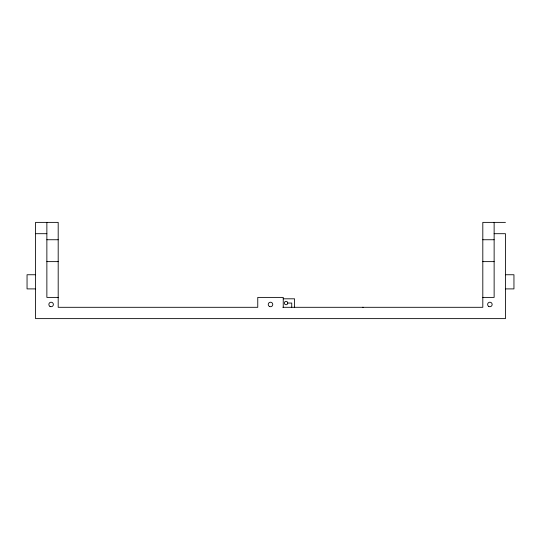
<?xml version="1.0" encoding="UTF-8"?>
<svg xmlns="http://www.w3.org/2000/svg" width="541" height="541" viewBox="0 0 541 541"><rect width="100%" height="100%" fill="white"/><g stroke="black" fill="none" stroke-linecap="round" stroke-linejoin="round"><path stroke-width="0.81" d="M505.456 222.378L482.809 222.378L482.809 307.302L282.835 307.302M35.544 233.698L46.864 233.698M494.136 233.698L505.456 233.698L505.456 318.622L35.544 318.622L35.544 222.378L58.191 222.378L58.191 307.302L257.759 307.302L257.759 297.394L283.241 297.394L283.241 307.302M46.864 239.744L58.191 239.744M482.809 239.744L494.136 239.744M46.864 261.628L58.191 261.628M482.809 261.628L494.136 261.628M35.544 274.747L27.05 274.747L27.05 288.901L35.544 288.901M505.456 274.747L513.95 274.747L513.95 288.901L505.456 288.901M58.191 297.394L46.864 297.394L46.864 222.378M482.809 297.394L494.136 297.394L494.136 222.378M283.241 298.808L294.561 298.808L294.561 307.302M287.765 303.055A1.697 1.697 0 0 0 285.222 301.58A1.697 1.697 0 0 0 285.222 304.522A1.697 1.697 0 0 0 287.765 303.055L291.734 303.055L291.734 307.302M362.504 307.302A5.66 5.66 0 0 1 363.484 307.389M488.753 306.429A2.265 2.265 0 0 0 492.154 304.468A2.265 2.265 0 0 0 488.753 302.507A2.265 2.265 0 0 0 488.753 306.429M269.371 306.429A2.265 2.265 0 0 0 272.765 304.468A2.265 2.265 0 0 0 269.371 302.507A2.265 2.265 0 0 0 269.371 306.429M49.982 306.429A2.265 2.265 0 0 0 53.376 304.468A2.265 2.265 0 0 0 49.982 302.507A2.265 2.265 0 0 0 49.982 306.429"/></g></svg>
